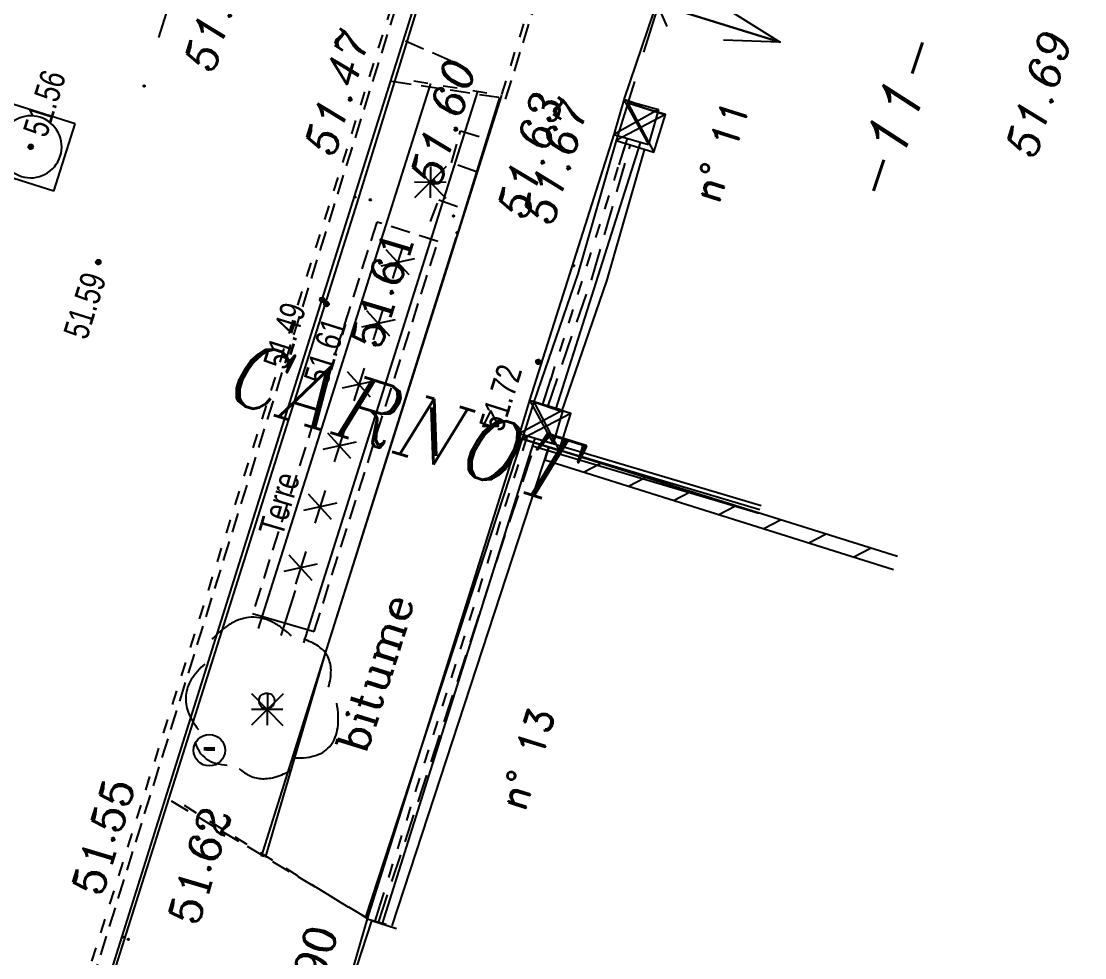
# Model space of a CAD drawing. Extents: x 661856 to 662117, y 6866905 to 6867165.
# Drawn here: x 662060.82 to 662074.33, y 6866997.62 to 6867009.52 of the extents above; entities that cross this region are included whole.
import ezdxf
from ezdxf.enums import TextEntityAlignment as Align

# ---------------------------------------------------------------- set-up
doc = ezdxf.new("R2010")
doc.units = 0
for name, pattern in [('CONTINU', [0]), ('DISCONTIN', [0.75, 0.5, -0.25]), ('HIDDEN', [0.375, 0.25, -0.125]), ('JSI_TCO', [1, 0.5, 0.5]), ('JSI_TIC', [0.2, 0.08, 0.01, -0.1, 0.01]), ('PARALLEL', [0])]:
    doc.linetypes.add(name, pattern=pattern)
doc.layers.get('0').update_dxf_attribs({"linetype": 'CONTINUOUS'})
for name, color, linetype in [('ACCES', 7, 'CONTINU'), ('ALTI', 140, 'CONTINUOUS'), ('ARBRES', 3, 'CONTINU'), ('BORDURE', 7, 'CONTINU'), ('CANEVAS_GEODES', 5, 'CONTINU'), ('COTE_ALTI', 8, 'CONTINU'), ('COTE_DE_SEUIL', 8, 'CONTINU'), ('HAIE', 3, 'CONTINU'), ('LIGNE_DIVERS', 7, 'CONTINU'), ('LIMITE', 7, 'CONTINUOUS'), ('MARQ-SOL', 6, 'CONTINU'), ('MUR', 7, 'CONTINU'), ('NOM_DE_VOIE', 7, 'CONTINU'), ('OBJASS', 22, 'CONTINUOUS'), ('OBJET_EAU', 4, 'CONTINU'), ('OUVRAGE_ART_PI', 7, 'CONTINU'), ('TEXTE', 7, 'CONTINUOUS'), ('VEGETATION', 3, 'CONTINUOUS'), ('VOIRIE', 7, 'CONTINUOUS')]:
    doc.layers.add(name, color=color, linetype=linetype)
doc.styles.add('5-2', font='romand.shx', dxfattribs={"height": 0.35})
doc.styles.add('COMPLEX', font='COMPLEX')
doc.styles.add('ITALIC', font='italic.shx', dxfattribs={"height": 0.6})
doc.styles.get("Standard").update_dxf_attribs({"font": 'ARIALUNI.ttf', "height": 2})
doc.linetypes.add('JSI_HAIED', pattern='A,0.48,0.06,-0.1,[138,jsi_form.shx,S=0.05,R=0,X=-0.1,Y=0],0.06', length=0.7)
doc.linetypes.add('JSI_HAIEG', pattern='A,0.48,0.06,-0.1,[137,jsi_form.shx,S=0.05,R=0,X=-0.1,Y=0],0.06', length=0.7)
doc.linetypes.add('JSI_MUD', pattern='A,0.0001,[130,jsi_form.shx,S=0.5,R=0,X=0.875,Y=0],-0.75', length=0.7501)
doc.linetypes.add('JSI_MUG', pattern='A,0.0001,[130,jsi_form.shx,S=0.5,R=0,X=-0.125,Y=0],-0.75', length=0.7501)
doc.linetypes.add('JSI_MUR', pattern='A,1e-06,-0.5,[130,jsi_form.shx,S=0.7,R=315,X=0.05,Y=0],-0.5', length=1.000001)

# ---------------------------------------------------------------- blocks, each defined once
blk = doc.blocks.new('*X104')
at = {"layer": 'MUR', "color": 7, "linetype": 'CONTINU'}
for p, q in [((610707.142, 133512.058), (610707.151, 133512.085)), ((610706.961, 133511.52), (610707.082, 133511.879)), ((610706.781, 133510.982), (610706.901, 133511.341)), ((610706.601, 133510.443), (610706.721, 133510.802))]:
    blk.add_line(p, q, dxfattribs=at)
blk = doc.blocks.new('*X124')
at = {"layer": 'MUR', "color": 7, "linetype": 'CONTINU'}
for p, q in [((610707.062, 133509.617), (610707.273, 133509.729)), ((610707.636, 133509.442), (610707.847, 133509.554)), ((610708.21, 133509.267), (610708.421, 133509.379)), ((610708.784, 133509.092), (610708.995, 133509.205)), ((610709.358, 133508.918), (610709.569, 133509.03)), ((610709.932, 133508.743), (610710.143, 133508.855)), ((610710.506, 133508.568), (610710.717, 133508.68))]:
    blk.add_line(p, q, dxfattribs=at)
blk = doc.blocks.new('*X125')
at = {"layer": 'MUR', "color": 7, "linetype": 'CONTINU'}
for p, q in [((610706.291, 133509.484), (610706.399, 133509.823)), ((610706.129, 133508.974), (610706.237, 133509.314)), ((610705.967, 133508.465), (610706.075, 133508.805)), ((610705.806, 133507.956), (610705.914, 133508.296)), ((610705.644, 133507.447), (610705.752, 133507.786)), ((610705.482, 133506.938), (610705.59, 133507.277)), ((610705.32, 133506.429), (610705.428, 133506.768)), ((610705.159, 133505.92), (610705.267, 133506.259)), ((610704.997, 133505.41), (610705.105, 133505.75)), ((610704.835, 133504.901), (610704.943, 133505.241)), ((610704.673, 133504.392), (610704.781, 133504.732)), ((610704.512, 133503.883), (610704.62, 133504.223))]:
    blk.add_line(p, q, dxfattribs=at)
blk = doc.blocks.new('*X126')
at = {"layer": 'HAIE', "color": 3, "linetype": 'CONTINU'}
for p, q in [((610704.827, 133512.102), (610704.531, 133512.421)), ((610704.743, 133512.469), (610704.615, 133512.054)), ((610704.891, 133512.31), (610704.467, 133512.213)), ((610704.587, 133511.324), (610704.291, 133511.642)), ((610704.503, 133511.691), (610704.375, 133511.275)), ((610704.651, 133511.531), (610704.227, 133511.434)), ((610704.346, 133510.545), (610704.051, 133510.863)), ((610704.263, 133510.912), (610704.135, 133510.497)), ((610704.411, 133510.753), (610703.987, 133510.656)), ((610704.023, 133510.133), (610703.895, 133509.718)), ((610704.106, 133509.766), (610703.811, 133510.085)), ((610704.17, 133509.974), (610703.747, 133509.877)), ((610703.866, 133508.988), (610703.571, 133509.306)), ((610703.783, 133509.355), (610703.655, 133508.939)), ((610703.93, 133509.195), (610703.507, 133509.098)), ((610703.626, 133508.209), (610703.331, 133508.527)), ((610703.543, 133508.576), (610703.415, 133508.161)), ((610703.69, 133508.417), (610703.267, 133508.32))]:
    blk.add_line(p, q, dxfattribs=at)
blk = doc.blocks.new('*X190')
at = {"layer": 'MUR', "color": 7, "linetype": 'CONTINU'}
for p, q in [((610707.608, 133513.729), (610707.623, 133513.782)), ((610707.456, 133513.181), (610707.557, 133513.546)), ((610707.303, 133512.632), (610707.405, 133512.998)), ((610707.151, 133512.084), (610707.252, 133512.45))]:
    blk.add_line(p, q, dxfattribs=at)
blk = doc.blocks.new('P21100', base_point=(1, 1))
blk.add_circle((1, 1), 1)
blk.add_text('-', height=2.15).set_placement((0.5, 0.25), (1.5, 0.25), align=Align.ALIGNED)
blk = doc.blocks.new('P30700')
at = {"color": 0}
blk.add_circle((0, 0), 0.05, dxfattribs=at)
blk.add_attdef('COTE30700', text='', height=0.3).set_placement((0, 0.3), align=Align.CENTER)
blk = doc.blocks.new('P30400')
at = {"color": 0}
blk.add_circle((0, 0), 0.05, dxfattribs=at)
blk.add_attdef('COTE30400', text='', height=0.3).set_placement((-0.3, 0.3), align=Align.RIGHT)
blk = doc.blocks.new('P30100')
at = {"color": 0}
blk.add_circle((0, 0), 0.05, dxfattribs=at)
blk.add_attdef('COTE30100', (0.3, 0.3), '', height=0.3)
blk = doc.blocks.new('P30300')
at = {"color": 0}
blk.add_circle((0, 0), 0.05, dxfattribs=at)
blk.add_attdef('COTE30300', (0.3, -0.6), '', height=0.3)
blk = doc.blocks.new('P30500')
at = {"color": 0}
blk.add_circle((0, 0), 0.05, dxfattribs=at)
blk.add_attdef('COTE30500', text='', height=0.3).set_placement((-0.3, -0.15), align=Align.RIGHT)
blk = doc.blocks.new('SU413')
at = {"color": 0, "linetype": 'CONTINUOUS'}
for points in [[(0.429, 1), (0.5, 1.75), (0.571, 1)], [(0.5, 0), (0.5, 1.75), (0.5, 0)], [(0, 0.5), (0, 0)], [(1, 0), (1, 0.5)]]:
    blk.add_lwpolyline(points, dxfattribs=at)
at = {"color": 0, "linetype": 'DISCONTIN'}
blk.add_lwpolyline([(0, 0), (1, 0)], dxfattribs=at)
blk = doc.blocks.new('P29600')
blk.add_lwpolyline([(0, 0), (1, 0), (1, 1), (0, 1), (0, 0), (1, 1), (0, 1), (1, 0)])
blk = doc.blocks.new('P23000')
at = {"color": 3}
for p, q in [((-1, 1), (1, -1)), ((1, 1), (-1, -1)), ((0, 1), (0, -1)), ((1, 0), (-1, 0))]:
    blk.add_line(p, q, dxfattribs=at)
blk = doc.blocks.new('P26700')
blk.add_lwpolyline([(0, 0.65972), (-0.5, -0.34028), (0.5, -0.34028)], close=True)
blk.add_circle((0, 0), 0.01658)
blk = doc.blocks.new('$B_200')
at = {"color": 0, "linetype": 'BYBLOCK', "flags": 128}
for points in [[(0, -0.5, -0.414214), (-0.5, 0, -0.414214), (0, 0.5)], [(0, -0.5, 0.414214), (0.5, 0, 0.414214), (0, 0.5)]]:
    blk.add_lwpolyline(points, format="xyb", dxfattribs=at)
blk = doc.blocks.new('$B_220')
at = {"color": 0, "linetype": 'BYBLOCK', "flags": 128}
for points in [[(0.2972, 0.2716, 0.039633), (0.2729, 0.3437, 0.053426), (0.2409, 0.4008, 0.147584), (0.1538, 0.4704, 0.071882), (0.0987, 0.4828, 0.058066), (0.0359, 0.4803, 0.043501), (-0.0346, 0.4629, 0.032041), (-0.1128, 0.4306)], [(-0.195, 0.3513, 0.077685), (-0.3026, 0.3364, 0.115926), (-0.3794, 0.2917, 0.119307), (-0.4255, 0.2171, 0.082378), (-0.4409, 0.1128)], [(0.4613, -0.0462, 0.087593), (0.487, 0.0333, 0.096392), (0.4819, 0.1128, 0.080457), (0.446, 0.1922, 0.056881), (0.3794, 0.2716)], [(-0.4409, 0.0334, 0.03619), (-0.4742, -0.0436, 0.046233), (-0.4922, -0.1156, 0.121403), (-0.4819, -0.2447, 0.119181), (-0.4102, -0.354, 0.044648), (-0.3512, -0.4012, 0.034835), (-0.2769, -0.4434)], [(0.3794, -0.3641, 0.076898), (0.4306, -0.3193, 0.090424), (0.4613, -0.2646, 0.083207), (0.4715, -0.2001, 0.062964), (0.4613, -0.1256)], [(-0.1128, -0.4434, 0.078382), (0.005, -0.498, 0.113914), (0.1127, -0.503, 0.115194), (0.21, -0.4583, 0.080222), (0.2972, -0.3641)]]:
    blk.add_lwpolyline(points, format="xyb", dxfattribs=at)
blk = doc.blocks.new('$B_020')
at = {"color": 0, "linetype": 'BYBLOCK', "flags": 128}
for points in [[(0, 0), (0, 1)], [(0, 1), (1, 1)], [(1, 0), (1, 1)], [(0, 0), (1, 0)]]:
    blk.add_lwpolyline(points, dxfattribs=at)
for points in [[(0.5, 0.0625, -0.4142136), (0.0625, 0.5, -0.4142136), (0.5, 0.9375)], [(0.5, 0.0625, 0.4142136), (0.9375, 0.5, 0.4142136), (0.5, 0.9375)]]:
    blk.add_lwpolyline(points, format="xyb", dxfattribs=at)
blk = doc.blocks.new('$B_028')
at = {"color": 0, "linetype": 'BYBLOCK', "flags": 128}
for points in [[(0, 0.5), (0, -0.5), (0.0938, -0.0625)], [(-0.5, -0.5), (-0.5, 0)], [(0.5, 0), (0.5, -0.5)], [(-0.0937, -0.0625), (0, -0.5)], [(-0.5, -0.5), (0.5, -0.5)]]:
    blk.add_lwpolyline(points, dxfattribs=at)
blk = doc.blocks.new('$B_030')
at = {"color": 0, "linetype": 'BYBLOCK', "flags": 128}
for points in [[(0, 0), (0, 1)], [(0, 1), (1, 1)], [(0, 1), (1, 0)], [(0, 0), (1, 1)], [(1, 0), (1, 1)], [(0, 0), (1, 0)]]:
    blk.add_lwpolyline(points, dxfattribs=at)
blk = doc.blocks.new('$B_210')
at = {"linetype": 'CONTINUOUS'}
blk.add_hatch(color=0, dxfattribs=at).paths.add_polyline_path([(0, -0.5, -1), (0, 0.5, -1)])
at = {"color": 0, "linetype": 'BYBLOCK', "flags": 128}
blk.add_lwpolyline([(0, -0.5, -1), (0, 0.5, -1)], format="xyb", close=True, dxfattribs=at)

msp = doc.modelspace()

# ---------------------------------------------------------------- linework, layer by layer
at = {"layer": 'BORDURE', "linetype": 'JSI_TCO', "ltscale": 2, "elevation": 57.333, "flags": 128}
msp.add_lwpolyline([(662094.084, 6867025.956), (662081.767, 6867030.26), (662077.787, 6867031.632, 0.022556), (662077.447, 6867031.731, 0.016649), (662077.044, 6867031.814, 0.012691), (662076.578, 6867031.884, 0.009947), (662076.048, 6867031.938, 0.06142), (662075.229, 6867031.906, 0.050485), (662074.526, 6867031.715, 0.044376), (662073.829, 6867031.374, 0.040649), (662073.188, 6867030.918, 0.047077), (662072.676, 6867030.397, 0.057137), (662072.258, 6867029.74, 0.005924), (662072.038, 6867029.277, 0.007547), (662071.855, 6867028.861, 0.009919), (662071.708, 6867028.493, 0.013565), (662071.597, 6867028.172), (662061.704, 6866996.653)], format="xyb", dxfattribs=at)
at = {"layer": 'BORDURE', "color": 7, "linetype": 'CONTINUOUS'}
for points in [[(662074.364, 6867031.654), (662073.717, 6867031.313), (662073.265, 6867030.997), (662072.986, 6867030.727), (662072.392, 6867030.023), (662071.995, 6867029.284), (662071.951, 6867029.156), (662068.816, 6867019.284), (662065.057, 6867007.146)], [(662066.893, 6867008.557), (662066.341, 6867006.77)], [(662065.057, 6867007.146), (662061.3, 6866995.243), (662055.095, 6866975.591), (662049.384, 6866957.326), (662046.569, 6866948.341)], [(662063.867, 6866998.912), (662066.341, 6867006.77)]]:
    msp.add_lwpolyline(points, dxfattribs=at)
at = {"layer": 'BORDURE', "color": 7, "linetype": 'HIDDEN'}
msp.add_lwpolyline([(662065.525, 6867008.761), (662066.893, 6867008.557)], dxfattribs=at)
at = {"layer": 'BORDURE', "linetype": 'JSI_TCO', "ltscale": 2, "elevation": 57.333, "flags": 128}
for points in [[(662066.918, 6867008.584), (662064.691, 6867001.536)], [(662064.691, 6867001.536), (662063.916, 6866998.899)]]:
    msp.add_lwpolyline(points, dxfattribs=at)
at = {"layer": 'HAIE', "color": 3, "linetype": 'HIDDEN'}
msp.add_lwpolyline([(662064.537, 6867001.769), (662066.111, 6867006.726), (662065.335, 6867006.972), (662063.755, 6867001.998)], dxfattribs=at)
at = {"layer": 'HAIE', "color": 3, "linetype": 'CONTINUOUS'}
msp.add_lwpolyline([(662063.755, 6867001.998), (662064.537, 6867001.769)], dxfattribs=at)
at = {"layer": 'LIGNE_DIVERS', "color": 7, "linetype": 'HIDDEN'}
for points in [[(662067.028, 6867014.369), (662059.588, 6866990.489), (662052.878, 6866969.357), (662046.052, 6866947.616)], [(662066.97, 6867008.533), (662068.123, 6867012.244), (662066.871, 6867013.092)], [(662065.698, 6867009.276), (662066.349, 6867008.989)], [(662066.6, 6867007.612), (662066.281, 6867007.723), (662066.397, 6867008.13), (662066.725, 6867008.032)], [(662066.015, 6867006.979), (662066.124, 6867007.255), (662066.453, 6867007.133)], [(662065.192, 6866998.139), (662062.667, 6866999.648)]]:
    msp.add_lwpolyline(points, dxfattribs=at)
at = {"layer": 'LIMITE', "linetype": 'JSI_MUG', "ltscale": 0.35}
msp.add_line((662068.513, 6867008.034, 108.991), (662068.407, 6867007.7, 109), dxfattribs=at)
at = {"layer": 'LIMITE', "linetype": 'JSI_MUD', "ltscale": 0.35}
msp.add_line((662067.547, 6867004.99, 109.069), (662067.441, 6867004.656, 109.078), dxfattribs=at)
at = {"layer": 'LIMITE', "linetype": 'JSI_MUG', "ltscale": 0.2}
msp.add_line((662067.244, 6867004.254, 109.099), (662067.185, 6867004.063, 109.102), dxfattribs=at)
at = {"layer": 'LIMITE', "linetype": 'JSI_MUD', "ltscale": 0.2}
msp.add_line((662065.367, 6866998.279, 109.195), (662065.307, 6866998.089, 109.198), dxfattribs=at)
at = {"layer": 'LIMITE', "linetype": 'JSI_TCO', "ltscale": 2, "elevation": 57.333, "flags": 128}
for points in [[(662068.346, 6867008.086), (662067.274, 6867004.709)], [(662068.68, 6867007.981), (662067.608, 6867004.603)], [(662067.149, 6867004.284), (662065.212, 6866998.119)], [(662067.34, 6867004.224), (662065.403, 6866998.059)]]:
    msp.add_lwpolyline(points, dxfattribs=at)
at = {"layer": 'LIMITE', "linetype": 'JSI_TIC', "ltscale": 2, "elevation": 57.333, "flags": 128}
for points in [[(662068.513, 6867008.034), (662067.441, 6867004.656)], [(662067.244, 6867004.254), (662065.307, 6866998.089)]]:
    msp.add_lwpolyline(points, dxfattribs=at)
at = {"layer": 'LIMITE', "linetype": 'JSI_MUR', "ltscale": 0.1, "elevation": 57.333, "flags": 128}
msp.add_lwpolyline([(662067.326, 6867004.176), (662070.201, 6867003.321)], dxfattribs=at)
at = {"layer": 'LIMITE', "elevation": 57.333, "flags": 128}
for points in [[(662067.34, 6867004.224), (662070.216, 6867003.369)], [(662067.311, 6867004.128), (662070.187, 6867003.273)]]:
    msp.add_lwpolyline(points, dxfattribs=at)
at = {"layer": 'MARQ-SOL', "color": 6, "linetype": 'CONTINUOUS'}
msp.add_lwpolyline([(662062.565, 6867009.316), (662063.464, 6867012.174)], dxfattribs=at)
at = {"layer": 'MUR', "color": 7, "linetype": 'CONTINUOUS'}
for points in [[(662068.374, 6867008.007), (662067.888, 6867006.314)], [(662068.253, 6867006.209), (662068.739, 6867007.904)], [(662067.888, 6867006.314), (662067.328, 6867004.687), (662067.685, 6867004.564), (662068.252, 6867006.211)], [(662067.52, 6867004.11), (662067.181, 6867004.219)], [(662067.52, 6867004.11), (662067.467, 6867003.95)]]:
    msp.add_lwpolyline(points, dxfattribs=at)
at = {"layer": 'MUR', "color": 7, "linetype": 'PARALLEL'}
for points in [[(662067.181, 6867004.219), (662065.192, 6866998.139)], [(662065.53, 6866998.028), (662067.52, 6867004.11)], [(662071.95, 6867002.721), (662067.52, 6867004.11)], [(662067.467, 6867003.95), (662071.9, 6867002.559)]]:
    msp.add_lwpolyline(points, dxfattribs=at)
at = {"layer": 'VEGETATION', "linetype": 'JSI_HAIEG', "ltscale": 2, "elevation": 57.333, "flags": 128}
msp.add_lwpolyline([(662063.833, 6867001.808), (662066.02, 6867008.731)], dxfattribs=at)
at = {"layer": 'VEGETATION', "linetype": 'JSI_HAIED', "ltscale": 2, "elevation": 57.333, "flags": 128}
msp.add_lwpolyline([(662064.405, 6867001.627), (662066.618, 6867008.633)], dxfattribs=at)
at = {"layer": 'VEGETATION', "linetype": 'JSI_MUG', "ltscale": 0.6, "elevation": 57.333, "flags": 128}
msp.add_lwpolyline([(662064.119, 6867001.717), (662064.3, 6867002.289)], dxfattribs=at)
at = {"layer": 'VOIRIE', "linetype": 'JSI_TIC', "ltscale": 2, "elevation": 57.333, "flags": 128}
msp.add_lwpolyline([(662094.173, 6867026.211), (662081.855, 6867030.515), (662077.875, 6867031.887, 0.022274), (662077.519, 6867031.991, 0.016663), (662077.1, 6867032.079, 0.01283), (662076.617, 6867032.151, 0.010134), (662076.071, 6867032.207, 0.061485), (662075.186, 6867032.172, 0.050321), (662074.433, 6867031.969, 0.04459), (662073.69, 6867031.605, 0.040854), (662073.011, 6867031.122, 0.046904), (662072.466, 6867030.566, 0.057135), (662072.015, 6867029.858, 0.005982), (662071.791, 6867029.385, 0.007584), (662071.604, 6867028.96, 0.009906), (662071.454, 6867028.583, 0.013433), (662071.339, 6867028.253), (662061.446, 6866996.734)], format="xyb", dxfattribs=at)
for points in [[(662065.804, 6867008.766), (662066.918, 6867008.584), (662068.082, 6867012.286)], [(662062.885, 6866999.561), (662065.212, 6866998.119)]]:
    msp.add_lwpolyline(points, dxfattribs=at)

# ---------------------------------------------------------------- block references
at = {"layer": 'ACCES', "color": 7, "linetype": 'CONTINU'}
for p, xscale, yscale, rotation in [((662069.301, 6867010.989), 2.621669000337031, 0.925128200345566, 252.7280627109918), ((662065.265, 6866998.094), 2.153966000124879, 0.6693363998439796, 252.253762709502)]:
    msp.add_blockref('SU413', p, dxfattribs=dict(at, xscale=xscale, yscale=yscale, rotation=rotation))
at = {"layer": 'ALTI', "linetype": 'CONTINUOUS'}
for p, xscale, yscale, rotation in [((662060.937, 6867007.928, 57.333), 0.0600000002187758, 0.0600000002187758, 72.53163213563685), ((662061.796, 6867006.463, 57.333), 0.0600000001236905, 0.0600000001236905, 252.5741383359339), ((662064.641, 6867005.986, 57.333), 0.0600000001236905, 0.0600000001236905, 252.5741383359339), ((662064.695, 6867005.931, 57.333), 0.0600000001236905, 0.0600000001236905, 252.5741383359339), ((662067.387, 6867005.196, 57.333), 0.060000000064981, 0.060000000064981, 252.3976905486543)]:
    msp.add_blockref('$B_210', p, dxfattribs=dict(at, xscale=xscale, yscale=yscale, rotation=rotation))
at = {"layer": 'ARBRES', "color": 3, "linetype": 'CONTINU', "xscale": 0.1999999999095632, "yscale": 0.1999999999095632, "rotation": 359.5109626559351}
for p in [(662066.014, 6867007.478), (662063.942, 6867000.778)]:
    msp.add_blockref('P23000', p, dxfattribs=at)
at = {"layer": 'CANEVAS_GEODES', "color": 5, "linetype": 'CONTINU', "xscale": 0.1999999999095632, "yscale": 0.1999999999095632, "rotation": 359.5109626559351}
msp.add_blockref('P26700', (662066.78, 6867004.446), dxfattribs=at)
at = {"layer": 'COTE_ALTI', "color": 8}
ref = msp.add_blockref('P30300', (662062.378, 6867008.702, 51.558), dxfattribs=dict(at, xscale=0.2000000003706532, yscale=0.2000000003706532, rotation=73.31096317646008))
ref.add_attrib('COTE30300', '51.56', (662063.259, 6867008.855, 51.558), dxfattribs={"color": 8, "height": 0.4, "rotation": 73.311, "style": 'ITALIC'})
ref = msp.add_blockref('P30500', (662074.089, 6867009.767, 51.69), dxfattribs=dict(at, xscale=0.2000000003706532, yscale=0.2000000003706532, rotation=73.31096317646008))
ref.add_attrib('COTE30500', '51.69', dxfattribs={"color": 8, "height": 0.4, "rotation": 73.311, "style": 'ITALIC'}).set_placement((662074.166, 6867009.326, 51.69), align=Align.RIGHT)
ref = msp.add_blockref('P30100', (662065.058, 6867007.292, 51.471), dxfattribs=dict(at, xscale=0.2000000003706532, yscale=0.2000000003706532, rotation=73.31096317646008))
ref.add_attrib('COTE30100', '51.47', (662064.79, 6867007.79, 51.471), dxfattribs={"color": 8, "height": 0.4, "rotation": 73.311, "style": 'ITALIC'})
ref = msp.add_blockref('P30300', (662065.251, 6867007.255, 51.597), dxfattribs=dict(at, xscale=0.2000000003706532, yscale=0.2000000003706532, rotation=73.31096317646008))
ref.add_attrib('COTE30300', '51.60', (662066.132, 6867007.408, 51.597), dxfattribs={"color": 8, "height": 0.4, "rotation": 73.311, "style": 'ITALIC'})
ref = msp.add_blockref('P30300', (662066.355, 6867006.836, 51.629), dxfattribs=dict(at, xscale=0.2000000003706532, yscale=0.2000000003706532, rotation=73.31096317646008))
ref.add_attrib('COTE30300', '51.63', (662067.236, 6867006.989, 51.629), dxfattribs={"color": 8, "height": 0.4, "rotation": 73.311, "style": 'ITALIC'})
ref = msp.add_blockref('P30100', (662067.834, 6867006.418, 51.672), dxfattribs=dict(at, xscale=0.2000000003706532, yscale=0.2000000003706532, rotation=73.31096317646008))
ref.add_attrib('COTE30100', '51.67', (662067.565, 6867006.916, 51.672), dxfattribs={"color": 8, "height": 0.4, "rotation": 73.311, "style": 'ITALIC'})
ref = msp.add_blockref('P30400', (662066.308, 6867007.048, 51.606), dxfattribs=dict(at, xscale=0.2000000003706532, yscale=0.2000000003706532, rotation=73.31096317646008))
ref.add_attrib('COTE30400', '51.61', dxfattribs={"color": 8, "height": 0.4, "rotation": 73.311, "style": 'COMPLEX'}).set_placement((662065.81, 6867006.78, 51.606), align=Align.RIGHT)
ref = msp.add_blockref('P30100', (662062.105, 6866997.886, 51.547), dxfattribs=dict(at, xscale=0.2000000003706532, yscale=0.2000000003706532, rotation=73.31096317646008))
ref.add_attrib('COTE30100', '51.55', (662061.837, 6866998.385, 51.547), dxfattribs={"color": 8, "height": 0.4, "rotation": 73.311, "style": 'COMPLEX'})
ref = msp.add_blockref('P30300', (662062.178, 6866997.859, 51.617), dxfattribs=dict(at, xscale=0.2000000003706532, yscale=0.2000000003706532, rotation=73.31096317646008))
ref.add_attrib('COTE30300', '51.62', (662063.059, 6866998.012, 51.617), dxfattribs={"color": 8, "height": 0.4, "rotation": 73.311, "style": 'COMPLEX'})
at = {"layer": 'COTE_DE_SEUIL', "color": 8}
ref = msp.add_blockref('P30700', (662065.012, 6866997.122, 51.896), dxfattribs=dict(at, xscale=0.2000000003706532, yscale=0.2000000003706532, rotation=73.31096317646008))
ref.add_attrib('COTE30700', '51.90', dxfattribs={"color": 8, "height": 0.4, "rotation": 73.311, "style": 'COMPLEX'}).set_placement((662064.629, 6866997.237, 51.896), align=Align.CENTER)
at = {"layer": 'HAIE', "color": 3, "linetype": 'CONTINU', "rotation": 359.5109627095217}
msp.add_blockref('*X126', (50243.611, 6738711.553), dxfattribs=at)
at = {"layer": 'LIMITE', "linetype": 'CONTINUOUS'}
for name, p, xscale, yscale, rotation in [('$B_028', (662069.126, 6867009.679, 57.333), 2.59984378388004, 0.5000000000742785, 251.3034934316891), ('$B_030', (662068.472, 6867008.527, 57.333), 0.45868808539039, 0.458699999561769, 254.0162501983621), ('$B_030', (662067.274, 6867004.709, 57.333), 0.4432076261746021, 0.4432000002310201, 253.5948776018011), ('$B_028', (662065.152, 6866997.011, 57.333), 2.160875859395789, 0.5000000000742785, 253.8722244474769)]:
    msp.add_blockref(name, p, dxfattribs=dict(at, xscale=xscale, yscale=yscale, rotation=rotation))
at = {"layer": 'MUR', "color": 7, "linetype": 'CONTINU', "rotation": 359.5109627095217}
for name in ['*X190', '*X104', '*X125', '*X124']:
    msp.add_blockref(name, (50243.611, 6738711.553), dxfattribs=at)
at = {"layer": 'OBJASS', "linetype": 'CONTINUOUS', "xscale": 0.8999560548016368, "yscale": 0.9000000003201547, "rotation": 72.53372267428287}
msp.add_blockref('$B_020', (662061.231, 6867007.364, 57.333), dxfattribs=at)
at = {"layer": 'OBJET_EAU', "color": 4, "linetype": 'CONTINU', "xscale": 0.1999999999095632, "yscale": 0.1999999999095632, "rotation": 359.5109626559351}
msp.add_blockref('P21100', (662063.206, 6867000.261), dxfattribs=at)
at = {"layer": 'OUVRAGE_ART_PI', "color": 7, "linetype": 'CONTINU'}
for p, xscale, yscale, rotation in [((662068.522, 6867008.485), 0.50017700021946, 0.50017700021946, 252.7788627047799), ((662067.329, 6867004.688), 0.491564800091877, 0.491564800091877, 252.4768627140051)]:
    msp.add_blockref('P29600', p, dxfattribs=dict(at, xscale=xscale, yscale=yscale, rotation=rotation))
at = {"layer": 'VEGETATION', "linetype": 'CONTINUOUS'}
for name, xscale, yscale, rotation in [('$B_220', 2.000000000153643, 2.000000000153643, 253.618797923569), ('$B_200', 0.200000000104716, 0.200000000104716, 253.6187979310936)]:
    msp.add_blockref(name, (662063.936, 6867000.887, 57.333), dxfattribs=dict(at, xscale=xscale, yscale=yscale, rotation=rotation))

# ---------------------------------------------------------------- texts
at = {"layer": 'ALTI', "linetype": 'CONTINUOUS', "width": 0.75}
msp.add_text('51.56', height=0.32, rotation=72.5316, dxfattribs=at).set_placement((662060.985, 6867008.081, 57.333), align=Align.MIDDLE_LEFT)
msp.add_text('51.59', height=0.32, rotation=72.5741, dxfattribs=at).set_placement((662061.749, 6867006.311, 57.333), align=Align.MIDDLE_RIGHT)
for s, rotation, p in [('51.49', 72.5741, (662064.44, 6867005.881, 57.333)), ('51.72', 72.3977, (662067.186, 6867005.092, 57.333))]:
    msp.add_text(s, height=0.32, rotation=rotation, dxfattribs=at).set_placement(p, align=Align.RIGHT)
msp.add_text('51.61', height=0.32, rotation=72.5741, dxfattribs=at).set_placement((662064.65, 6867005.78, 57.333), align=Align.TOP_RIGHT)
at = {"layer": 'NOM_DE_VOIE', "color": 7}
for s, height, rotation, style, p in [('-11-                                                                           ', 0.53831, 71.7986, 'ITALIC', (662071.836, 6867007.21)), ('AVENUE      CARNOT                                                             ', 0.79979, 342.8153, 'ITALIC', (662055.144, 6867007.265)), ('bitume', 0.4, 72.5381, 'COMPLEX', (662065.191, 6867000.186))]:
    msp.add_text(s, height=height, rotation=rotation, dxfattribs=dict(at, style=style)).set_placement(p)
at = {"layer": 'TEXTE', "style": '5-2'}
for s, p in [('n° 11', (662069.673, 6867007.194, 57.333)), ('n° 13', (662067.21, 6866999.473, 57.333))]:
    msp.add_text(s, height=0.35, rotation=72.4698, dxfattribs=at).set_placement(p)
at = {"layer": 'TEXTE', "linetype": 'CONTINUOUS', "width": 0.75}
msp.add_text('Terre', height=0.32, rotation=73.6188, dxfattribs=at).set_placement((662064.094, 6867003.392, 57.333), align=Align.MIDDLE_CENTER)

doc.saveas('drawing.dxf')
